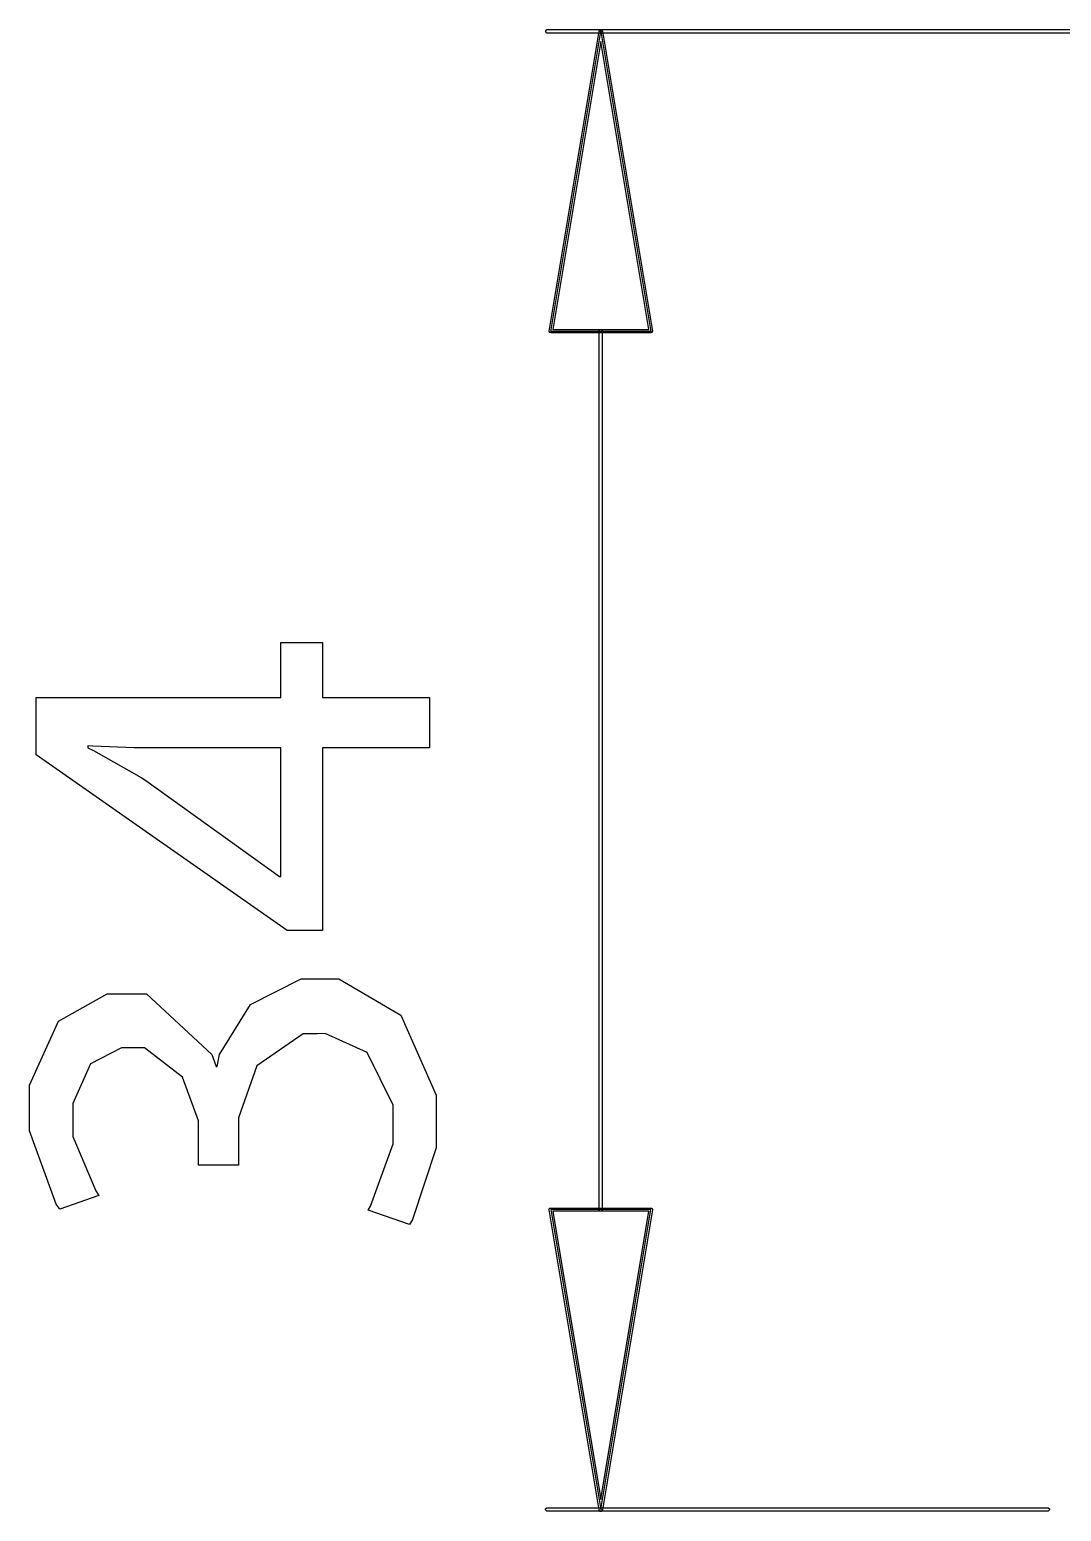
# Model space of a CAD drawing. Extents: x 0.54 to 10.46, y 0.74 to 7.76.
# Drawn here: x 1.1791 to 1.3968, y 4.3603 to 4.6727 of the extents above; entities that cross this region are included whole.
import ezdxf

# ---------------------------------------------------------------- set-up
doc = ezdxf.new("R2010")
doc.units = 0
doc.layers.get('0').update_dxf_attribs({"linetype": 'CONTINUOUS'})

msp = doc.modelspace()

# ---------------------------------------------------------------- linework, layer by layer
at = {"color": 6}
for points in [[(1.5656, 4.67204), (1.2883, 4.67204), (1.28819, 4.67204), (1.28798, 4.67231), (1.28798, 4.67236), (1.28798, 4.67247), (1.28819, 4.67275), (1.2883, 4.67275), (1.5656, 4.67275), (1.56565, 4.67275), (1.56597, 4.67247), (1.56597, 4.67236), (1.56597, 4.67231), (1.56565, 4.67204), (1.5656, 4.67204)], [(1.28906, 4.6091), (1.29959, 4.67236), (1.31011, 4.6091), (1.28906, 4.6091)], [(1.29959, 4.42356), (1.29948, 4.42356), (1.29926, 4.42383), (1.29926, 4.42389), (1.29926, 4.6091), (1.29926, 4.60921), (1.29948, 4.60949), (1.29959, 4.60949), (1.29964, 4.60949), (1.29991, 4.60921), (1.29991, 4.6091), (1.29991, 4.42389), (1.29991, 4.42383), (1.29964, 4.42356), (1.29959, 4.42356)], [(1.28906, 4.42393), (1.29959, 4.36068), (1.31011, 4.42393), (1.28906, 4.42393)], [(1.39393, 4.36035), (1.2883, 4.36035), (1.28819, 4.36035), (1.28792, 4.36062), (1.28792, 4.36068), (1.28792, 4.36079), (1.28819, 4.361), (1.2883, 4.361), (1.39393, 4.361), (1.39399, 4.361), (1.39426, 4.36079), (1.39426, 4.36068), (1.39426, 4.36062), (1.39399, 4.36035), (1.39393, 4.36035)]]:
    msp.add_lwpolyline(points, close=True, dxfattribs=at)
at = {"color": 0}
for points in [[(1.31011, 4.60878), (1.28906, 4.60878), (1.28906, 4.60878), (1.28879, 4.60889), (1.28879, 4.60889), (1.28874, 4.60894), (1.28868, 4.60915), (1.28868, 4.60915), (1.29926, 4.67242), (1.29926, 4.67247), (1.29991, 4.67247), (1.29997, 4.67242), (1.31049, 4.60915), (1.31049, 4.60915), (1.31038, 4.60894), (1.31038, 4.60889), (1.31033, 4.60889), (1.31017, 4.60878), (1.31011, 4.60878)], [(1.28944, 4.60949), (1.30973, 4.60949), (1.29959, 4.67025), (1.28944, 4.60949)], [(1.29959, 4.36029), (1.29948, 4.36029), (1.29926, 4.36057), (1.29926, 4.36062), (1.28868, 4.42389), (1.28868, 4.42399), (1.28874, 4.42415), (1.28879, 4.42415), (1.28879, 4.42421), (1.28906, 4.42426), (1.28906, 4.42426), (1.31011, 4.42426), (1.31017, 4.42426), (1.31033, 4.42421), (1.31038, 4.42415), (1.31038, 4.42415), (1.31049, 4.42399), (1.31049, 4.42389), (1.29997, 4.36062), (1.29991, 4.36062), (1.29964, 4.36029), (1.29959, 4.36029)], [(1.28944, 4.42356), (1.29959, 4.36279), (1.30973, 4.42356), (1.28944, 4.42356)]]:
    msp.add_lwpolyline(points, close=True, dxfattribs=at)
at = {"color": 252}
for points in [[(1.26346, 4.52132), (1.24089, 4.52132), (1.24089, 4.48281), (1.23345, 4.48281), (1.1805, 4.51981), (1.1805, 4.5319), (1.2321, 4.5319), (1.2321, 4.54351), (1.24089, 4.54351), (1.24089, 4.5319), (1.26346, 4.5319), (1.26346, 4.52132)], [(1.2321, 4.52132), (1.20437, 4.52132), (1.20112, 4.52132), (1.19244, 4.52165), (1.19135, 4.52171), (1.19135, 4.52132), (1.19255, 4.52072), (1.20264, 4.51503), (1.20361, 4.51443), (1.23182, 4.49414), (1.2321, 4.49414), (1.2321, 4.52132)], [(1.25054, 4.42383), (1.25103, 4.42464), (1.25581, 4.43782), (1.25581, 4.44222), (1.25581, 4.44596), (1.25033, 4.45708), (1.24143, 4.46104), (1.23975, 4.46099), (1.23682, 4.46099), (1.22705, 4.45426), (1.22314, 4.44325), (1.22314, 4.43956), (1.22314, 4.43326), (1.21473, 4.43326), (1.21473, 4.43956), (1.21473, 4.44265), (1.21137, 4.45188), (1.20334, 4.45801), (1.20068, 4.45801), (1.19846, 4.45801), (1.19195, 4.45464), (1.18821, 4.44629), (1.18821, 4.44347), (1.18821, 4.43935), (1.19303, 4.42785), (1.19368, 4.42692), (1.18549, 4.42399), (1.18468, 4.42507), (1.17909, 4.44054), (1.17909, 4.44564), (1.17909, 4.45014), (1.18517, 4.46365), (1.19542, 4.4694), (1.19889, 4.4694), (1.20378, 4.4694), (1.2175, 4.45665), (1.21843, 4.4541), (1.21864, 4.4541), (1.21913, 4.45665), (1.22569, 4.46718), (1.23638, 4.4726), (1.23996, 4.4726), (1.2443, 4.4726), (1.25738, 4.46496), (1.26487, 4.44803), (1.26487, 4.44233), (1.26487, 4.43696), (1.25987, 4.42182), (1.25922, 4.42079), (1.25054, 4.42383)]]:
    msp.add_lwpolyline(points, close=True, dxfattribs=at)

doc.saveas('drawing.dxf')
